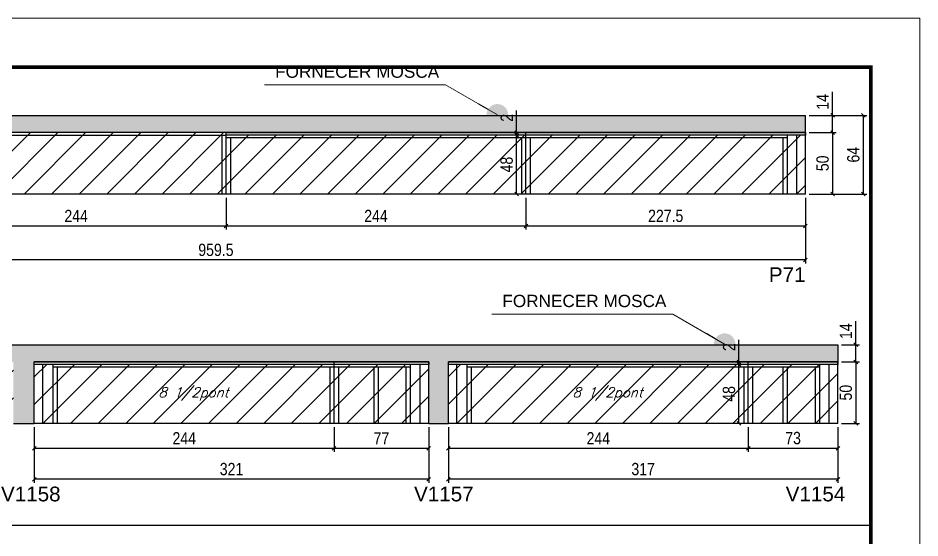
# Model space of a CAD drawing. Extents: x 3309 to 9563, y -2522 to 14608.
# Drawn here: x 4060 to 4794, y 8442 to 8865 of the extents above; entities that cross this region are included whole.
import ezdxf

# ---------------------------------------------------------------- set-up
doc = ezdxf.new("R2010")
doc.units = 0
doc.linetypes.add('DASHED', pattern=[0.75, 0.5, -0.25])
for name, color, linetype in [('5', 5, 'Continuous'), ('COTA', 241, 'Continuous'), ('Painéis', 200, 'Continuous'), ('SARR_2.2x7', 40, 'Continuous'), ('SARR_3.5x7', 81, 'Continuous'), ('texto', 7, 'Continuous')]:
    doc.layers.add(name, color=color, linetype=linetype)
for name, color, linetype, lineweight in [('CARIMBO', 255, 'Continuous', 9), ('Folhas', 255, 'Continuous', 9), ('Hachura', 251, 'Continuous', 9), ('SARRAFO DE PRESSAO', 251, 'DASHED', 9)]:
    doc.layers.add(name, color=color, linetype=linetype, lineweight=lineweight)
doc.styles.add('ARIAL', font='arial.ttf')
doc.styles.add('COTA TECNICA', font='techl___.ttf', dxfattribs={"height": 10})
doc.styles.add('Romans', font='romans.shx')
doc.styles.get("Standard").update_dxf_attribs({"font": 'arial.ttf'})
doc.dimstyles.new('3x', dxfattribs={"dimtxt": 10, "dimasz": 5, "dimexe": 7, "dimexo": 5, "dimgap": 4, "dimtad": 1, "dimdec": 4, "dimlfac": 0.333333, "dimdsep": 46, "dimtxsty": 'Standard', "dimblk": 'DOT', "dimcen": 0.09, "dimclrd": 1, "dimclre": 1, "dimclrt": 2, "dimadec": 0, "dimazin": 2, "dimtfac": 1, "dimtdec": 4, "dimtmove": 0, "dimatfit": 3, "dimldrblk": 'DOT', "dimfxl": 1, "dimtolj": 1, "dimtzin": 0, "dimlwd": 9, "dimlwe": 9, "dimarcsym": 0})
doc.dimstyles.new('PAINEL', dxfattribs={"dimtxt": 10, "dimasz": 3, "dimexe": 3, "dimexo": 3, "dimgap": 3, "dimtad": 1, "dimdec": 1, "dimzin": 12, "dimdsep": 46, "dimtxsty": 'COTA TECNICA', "dimblk1": 'OBLIQUE', "dimblk2": 'OBLIQUE', "dimsah": 1, "dimcen": 0.9, "dimclrd": 4, "dimclre": 4, "dimclrt": 240, "dimadec": 1, "dimazin": 3, "dimtfac": 1, "dimtdec": 1, "dimtmove": 0, "dimatfit": 3, "dimfxl": 1, "dimtolj": 1, "dimtzin": 12, "dimarcsym": 0})

# ---------------------------------------------------------------- blocks, each defined once
blk = doc.blocks.new('9999999999')
at = {"layer": 'Folhas'}
blk.add_lwpolyline([(98138.98, 34190.21), (99623.98, 34190.21), (99623.98, 35240.21), (98138.98, 35240.21)], close=True, dxfattribs=at)
at = {"layer": 'Folhas', "color": 30, "const_width": 3}
blk.add_lwpolyline([(98213.98, 34230.21), (99583.98, 34230.21), (99583.98, 35200.21), (98213.98, 35200.21)], close=True, dxfattribs=at)
blk = doc.blocks.new('_Oblique')
at = {"color": 0, "linetype": 'ByBlock', "lineweight": -2}
blk.add_line((-0.5, -0.5), (0.5, 0.5), dxfattribs=at)
blk = doc.blocks.new('*D707')
at = {"layer": 'COTA', "color": 4, "linetype": 'ByBlock', "lineweight": -2, "transparency": 16777216}
for p, q in [((3741.72, 8718.68), (3741.72, 8665.05)), ((4701.22, 8718.68), (4701.22, 8665.05)), ((4701.22, 8668.05), (3741.72, 8668.05))]:
    blk.add_line(p, q, dxfattribs=at)
at = {"layer": 'Defpoints', "color": 0, "linetype": 'ByBlock', "transparency": 16777216}
for p in [(3741.72, 8721.68), (4701.22, 8721.68), (3741.72, 8668.05)]:
    blk.add_point(p, dxfattribs=at)
at = {"layer": 'COTA', "color": 4, "linetype": 'ByBlock', "lineweight": -2, "transparency": 16777216, "xscale": 3, "yscale": 3, "zscale": 3, "rotation": 180}
blk.add_blockref('_Oblique', (3741.72, 8668.05), dxfattribs=at)
at = {"layer": 'COTA', "color": 4, "linetype": 'ByBlock', "lineweight": -2, "transparency": 16777216, "xscale": 3, "yscale": 3, "zscale": 3}
blk.add_blockref('_Oblique', (4701.22, 8668.05), dxfattribs=at)
at = {"layer": 'COTA', "color": 240, "linetype": 'ByBlock', "transparency": 16777216, "insert": (4221.47, 8676.19), "char_height": 10, "attachment_point": 5, "style": 'COTA TECNICA'}
blk.add_mtext('\\A1;959.5', dxfattribs=at)
blk = doc.blocks.new('*D701')
at = {"layer": 'COTA', "color": 4, "lineweight": -2, "transparency": 16777216}
for p, q in [((3985.72, 8718.68), (3985.72, 8692.76)), ((4229.72, 8718.68), (4229.72, 8692.76)), ((3985.72, 8695.76), (4229.72, 8695.76))]:
    blk.add_line(p, q, dxfattribs=at)
at = {"layer": 'Defpoints', "color": 0, "transparency": 16777216}
for p in [(3985.72, 8721.68, 0), (4229.72, 8721.68, 0), (4229.72, 8695.76)]:
    blk.add_point(p, dxfattribs=at)
at = {"layer": 'COTA', "color": 4, "lineweight": -2, "transparency": 16777216, "xscale": 3, "yscale": 3, "zscale": 3, "rotation": 180}
blk.add_blockref('_Oblique', (3985.72, 8695.76), dxfattribs=at)
at = {"layer": 'COTA', "color": 4, "lineweight": -2, "transparency": 16777216, "xscale": 3, "yscale": 3, "zscale": 3}
blk.add_blockref('_Oblique', (4229.72, 8695.76), dxfattribs=at)
at = {"layer": 'COTA', "color": 240, "transparency": 16777216, "insert": (4107.72, 8703.83), "char_height": 10, "attachment_point": 5, "style": 'COTA TECNICA'}
blk.add_mtext('\\A1;244', dxfattribs=at)
blk = doc.blocks.new('*D702')
at = {"layer": 'COTA', "color": 4, "lineweight": -2, "transparency": 16777216}
for p, q in [((4704.22, 8785.68), (4751.27, 8785.68)), ((4748.27, 8785.68), (4748.27, 8721.68)), ((4704.22, 8721.68), (4751.27, 8721.68))]:
    blk.add_line(p, q, dxfattribs=at)
at = {"layer": 'Defpoints', "color": 0, "transparency": 16777216}
for p in [(4701.22, 8785.68, 0), (4701.22, 8721.68, 0), (4748.27, 8721.68)]:
    blk.add_point(p, dxfattribs=at)
at = {"layer": 'COTA', "color": 4, "lineweight": -2, "transparency": 16777216, "xscale": 3, "yscale": 3, "zscale": 3}
for p, rotation in [((4748.27, 8785.68), 90), ((4748.27, 8721.68), 270)]:
    blk.add_blockref('_Oblique', p, dxfattribs=dict(at, rotation=rotation))
at = {"layer": 'COTA', "color": 240, "transparency": 16777216, "insert": (4740.17, 8753.68), "char_height": 10, "attachment_point": 5, "rotation": 90, "style": 'COTA TECNICA'}
blk.add_mtext('\\A1;64', dxfattribs=at)
blk = doc.blocks.new('*D708')
at = {"layer": 'COTA', "color": 4, "lineweight": -2, "transparency": 16777216}
for p, q in [((4229.72, 8718.68), (4229.72, 8692.76)), ((4473.72, 8718.68), (4473.72, 8692.76)), ((4229.72, 8695.76), (4473.72, 8695.76))]:
    blk.add_line(p, q, dxfattribs=at)
at = {"layer": 'Defpoints', "color": 0, "transparency": 16777216}
for p in [(4229.72, 8721.68, 0), (4473.72, 8721.68, 0), (4473.72, 8695.76)]:
    blk.add_point(p, dxfattribs=at)
at = {"layer": 'COTA', "color": 4, "lineweight": -2, "transparency": 16777216, "xscale": 3, "yscale": 3, "zscale": 3, "rotation": 180}
blk.add_blockref('_Oblique', (4229.72, 8695.76), dxfattribs=at)
at = {"layer": 'COTA', "color": 4, "lineweight": -2, "transparency": 16777216, "xscale": 3, "yscale": 3, "zscale": 3}
blk.add_blockref('_Oblique', (4473.72, 8695.76), dxfattribs=at)
at = {"layer": 'COTA', "color": 240, "transparency": 16777216, "insert": (4351.72, 8703.83), "char_height": 10, "attachment_point": 5, "style": 'COTA TECNICA'}
blk.add_mtext('\\A1;244', dxfattribs=at)
blk = doc.blocks.new('*D709')
at = {"layer": 'COTA', "color": 4, "lineweight": -2, "transparency": 16777216}
for p, q in [((4704.22, 8771.68), (4726.27, 8771.68)), ((4723.27, 8771.68), (4723.27, 8721.68)), ((4704.22, 8721.68), (4726.27, 8721.68))]:
    blk.add_line(p, q, dxfattribs=at)
at = {"layer": 'Defpoints', "color": 0, "transparency": 16777216}
for p in [(4701.22, 8771.68, 0), (4701.22, 8721.68, 0), (4723.27, 8721.68)]:
    blk.add_point(p, dxfattribs=at)
at = {"layer": 'COTA', "color": 4, "lineweight": -2, "transparency": 16777216, "xscale": 3, "yscale": 3, "zscale": 3}
for p, rotation in [((4723.27, 8771.68), 90), ((4723.27, 8721.68), 270)]:
    blk.add_blockref('_Oblique', p, dxfattribs=dict(at, rotation=rotation))
at = {"layer": 'COTA', "color": 240, "transparency": 16777216, "insert": (4715.16, 8746.68), "char_height": 10, "attachment_point": 5, "rotation": 90, "style": 'COTA TECNICA'}
blk.add_mtext('\\A1;50', dxfattribs=at)
blk = doc.blocks.new('*D710')
at = {"layer": 'COTA', "color": 4, "lineweight": -2, "transparency": 16777216}
for p, q in [((4723.27, 8785.68), (4723.27, 8804.79)), ((4704.22, 8785.68), (4726.27, 8785.68)), ((4723.27, 8771.68), (4723.27, 8785.68)), ((4704.22, 8771.68), (4726.27, 8771.68))]:
    blk.add_line(p, q, dxfattribs=at)
at = {"layer": 'Defpoints', "color": 0, "transparency": 16777216}
for p in [(4701.22, 8785.68, 0), (4723.27, 8785.68), (4701.22, 8771.68, 0)]:
    blk.add_point(p, dxfattribs=at)
at = {"layer": 'COTA', "color": 4, "lineweight": -2, "transparency": 16777216, "xscale": 3, "yscale": 3, "zscale": 3}
for p, rotation in [((4723.27, 8785.68), 90), ((4723.27, 8771.68), 270)]:
    blk.add_blockref('_Oblique', p, dxfattribs=dict(at, rotation=rotation))
at = {"layer": 'COTA', "color": 240, "transparency": 16777216, "insert": (4715.19, 8796.74), "char_height": 10, "attachment_point": 5, "rotation": 90, "style": 'COTA TECNICA'}
blk.add_mtext('\\A1;14', dxfattribs=at)
blk = doc.blocks.new('*D711')
at = {"layer": 'COTA', "color": 4, "lineweight": -2, "transparency": 16777216}
for p, q in [((4473.72, 8718.68), (4473.72, 8692.76)), ((4701.22, 8718.68), (4701.22, 8692.76)), ((4473.72, 8695.76), (4701.22, 8695.76))]:
    blk.add_line(p, q, dxfattribs=at)
at = {"layer": 'Defpoints', "color": 0, "transparency": 16777216}
for p in [(4473.72, 8721.68, 0), (4701.22, 8721.68, 0), (4701.22, 8695.76)]:
    blk.add_point(p, dxfattribs=at)
at = {"layer": 'COTA', "color": 4, "lineweight": -2, "transparency": 16777216, "xscale": 3, "yscale": 3, "zscale": 3, "rotation": 180}
blk.add_blockref('_Oblique', (4473.72, 8695.76), dxfattribs=at)
at = {"layer": 'COTA', "color": 4, "lineweight": -2, "transparency": 16777216, "xscale": 3, "yscale": 3, "zscale": 3}
blk.add_blockref('_Oblique', (4701.22, 8695.76), dxfattribs=at)
at = {"layer": 'COTA', "color": 240, "transparency": 16777216, "insert": (4587.47, 8703.87), "char_height": 10, "attachment_point": 5, "style": 'COTA TECNICA'}
blk.add_mtext('\\A1;227.5', dxfattribs=at)
blk = doc.blocks.new('*D715')
at = {"layer": 'COTA', "color": 4, "linetype": 'ByBlock', "lineweight": -2, "transparency": 16777216}
for p, q in [((4073.68, 8531.99), (4073.68, 8486.5)), ((4394.64, 8531.99), (4394.64, 8486.5)), ((4394.64, 8489.5), (4073.68, 8489.5))]:
    blk.add_line(p, q, dxfattribs=at)
at = {"layer": 'Defpoints', "color": 0, "linetype": 'ByBlock', "transparency": 16777216}
for p in [(4073.68, 8534.99), (4394.64, 8534.99), (4073.68, 8489.5)]:
    blk.add_point(p, dxfattribs=at)
at = {"layer": 'COTA', "color": 4, "linetype": 'ByBlock', "lineweight": -2, "transparency": 16777216, "xscale": 3, "yscale": 3, "zscale": 3, "rotation": 180}
blk.add_blockref('_Oblique', (4073.68, 8489.5), dxfattribs=at)
at = {"layer": 'COTA', "color": 4, "linetype": 'ByBlock', "lineweight": -2, "transparency": 16777216, "xscale": 3, "yscale": 3, "zscale": 3}
blk.add_blockref('_Oblique', (4394.64, 8489.5), dxfattribs=at)
at = {"layer": 'COTA', "color": 240, "linetype": 'ByBlock', "transparency": 16777216, "insert": (4234.16, 8497.72), "char_height": 10, "attachment_point": 5, "style": 'COTA TECNICA'}
blk.add_mtext('\\A1;321', dxfattribs=at)
blk = doc.blocks.new('*D716')
at = {"layer": 'COTA', "color": 4, "lineweight": -2, "transparency": 16777216}
for p, q in [((4073.68, 8531.99), (4073.68, 8511.75)), ((4317.68, 8531.99), (4317.68, 8511.75)), ((4073.68, 8514.75), (4317.68, 8514.75))]:
    blk.add_line(p, q, dxfattribs=at)
at = {"layer": 'Defpoints', "color": 0, "transparency": 16777216}
for p in [(4073.68, 8534.99), (4317.68, 8534.99), (4317.68, 8514.75)]:
    blk.add_point(p, dxfattribs=at)
at = {"layer": 'COTA', "color": 4, "lineweight": -2, "transparency": 16777216, "xscale": 3, "yscale": 3, "zscale": 3, "rotation": 180}
blk.add_blockref('_Oblique', (4073.68, 8514.75), dxfattribs=at)
at = {"layer": 'COTA', "color": 4, "lineweight": -2, "transparency": 16777216, "xscale": 3, "yscale": 3, "zscale": 3}
blk.add_blockref('_Oblique', (4317.68, 8514.75), dxfattribs=at)
at = {"layer": 'COTA', "color": 240, "transparency": 16777216, "insert": (4195.68, 8522.82), "char_height": 10, "attachment_point": 5, "style": 'COTA TECNICA'}
blk.add_mtext('\\A1;244', dxfattribs=at)
blk = doc.blocks.new('*D717')
at = {"layer": 'COTA', "color": 4, "lineweight": -2, "transparency": 16777216}
for p, q in [((4317.68, 8531.99), (4317.68, 8511.75)), ((4394.64, 8531.99), (4394.64, 8511.75)), ((4317.68, 8514.75), (4394.64, 8514.75))]:
    blk.add_line(p, q, dxfattribs=at)
at = {"layer": 'Defpoints', "color": 0, "transparency": 16777216}
for p in [(4317.68, 8534.99), (4394.64, 8534.99), (4394.64, 8514.75)]:
    blk.add_point(p, dxfattribs=at)
at = {"layer": 'COTA', "color": 4, "lineweight": -2, "transparency": 16777216, "xscale": 3, "yscale": 3, "zscale": 3, "rotation": 180}
blk.add_blockref('_Oblique', (4317.68, 8514.75), dxfattribs=at)
at = {"layer": 'COTA', "color": 4, "lineweight": -2, "transparency": 16777216, "xscale": 3, "yscale": 3, "zscale": 3}
blk.add_blockref('_Oblique', (4394.64, 8514.75), dxfattribs=at)
at = {"layer": 'COTA', "color": 240, "transparency": 16777216, "insert": (4356.16, 8522.82), "char_height": 10, "attachment_point": 5, "style": 'COTA TECNICA'}
blk.add_mtext('\\A1;77', dxfattribs=at)
blk = doc.blocks.new('*D718')
at = {"layer": 'COTA', "color": 4, "linetype": 'ByBlock', "lineweight": -2, "transparency": 16777216}
for p, q in [((4410.64, 8531.99), (4410.64, 8486.5)), ((4727.6, 8531.99), (4727.6, 8486.5)), ((4727.6, 8489.5), (4410.64, 8489.5))]:
    blk.add_line(p, q, dxfattribs=at)
at = {"layer": 'Defpoints', "color": 0, "linetype": 'ByBlock', "transparency": 16777216}
for p in [(4410.64, 8534.99), (4727.6, 8534.99), (4410.64, 8489.5)]:
    blk.add_point(p, dxfattribs=at)
at = {"layer": 'COTA', "color": 4, "linetype": 'ByBlock', "lineweight": -2, "transparency": 16777216, "xscale": 3, "yscale": 3, "zscale": 3, "rotation": 180}
blk.add_blockref('_Oblique', (4410.64, 8489.5), dxfattribs=at)
at = {"layer": 'COTA', "color": 4, "linetype": 'ByBlock', "lineweight": -2, "transparency": 16777216, "xscale": 3, "yscale": 3, "zscale": 3}
blk.add_blockref('_Oblique', (4727.6, 8489.5), dxfattribs=at)
at = {"layer": 'COTA', "color": 240, "linetype": 'ByBlock', "transparency": 16777216, "insert": (4569.12, 8497.72), "char_height": 10, "attachment_point": 5, "style": 'COTA TECNICA'}
blk.add_mtext('\\A1;317', dxfattribs=at)
blk = doc.blocks.new('*D719')
at = {"layer": 'COTA', "color": 4, "lineweight": -2, "transparency": 16777216}
for p, q in [((4410.64, 8531.99), (4410.64, 8511.75)), ((4654.64, 8531.99), (4654.64, 8511.75)), ((4410.64, 8514.75), (4654.64, 8514.75))]:
    blk.add_line(p, q, dxfattribs=at)
at = {"layer": 'Defpoints', "color": 0, "transparency": 16777216}
for p in [(4410.64, 8534.99), (4654.64, 8534.99), (4654.64, 8514.75)]:
    blk.add_point(p, dxfattribs=at)
at = {"layer": 'COTA', "color": 4, "lineweight": -2, "transparency": 16777216, "xscale": 3, "yscale": 3, "zscale": 3, "rotation": 180}
blk.add_blockref('_Oblique', (4410.64, 8514.75), dxfattribs=at)
at = {"layer": 'COTA', "color": 4, "lineweight": -2, "transparency": 16777216, "xscale": 3, "yscale": 3, "zscale": 3}
blk.add_blockref('_Oblique', (4654.64, 8514.75), dxfattribs=at)
at = {"layer": 'COTA', "color": 240, "transparency": 16777216, "insert": (4532.64, 8522.82), "char_height": 10, "attachment_point": 5, "style": 'COTA TECNICA'}
blk.add_mtext('\\A1;244', dxfattribs=at)
blk = doc.blocks.new('*D720')
at = {"layer": 'COTA', "color": 4, "lineweight": -2, "transparency": 16777216}
for p, q in [((4654.64, 8531.99), (4654.64, 8511.75)), ((4727.6, 8531.99), (4727.6, 8511.75)), ((4654.64, 8514.75), (4727.6, 8514.75))]:
    blk.add_line(p, q, dxfattribs=at)
at = {"layer": 'Defpoints', "color": 0, "transparency": 16777216}
for p in [(4654.64, 8534.99), (4727.6, 8534.99), (4727.6, 8514.75)]:
    blk.add_point(p, dxfattribs=at)
at = {"layer": 'COTA', "color": 4, "lineweight": -2, "transparency": 16777216, "xscale": 3, "yscale": 3, "zscale": 3, "rotation": 180}
blk.add_blockref('_Oblique', (4654.64, 8514.75), dxfattribs=at)
at = {"layer": 'COTA', "color": 4, "lineweight": -2, "transparency": 16777216, "xscale": 3, "yscale": 3, "zscale": 3}
blk.add_blockref('_Oblique', (4727.6, 8514.75), dxfattribs=at)
at = {"layer": 'COTA', "color": 240, "transparency": 16777216, "insert": (4691.12, 8522.97), "char_height": 10, "attachment_point": 5, "style": 'COTA TECNICA'}
blk.add_mtext('\\A1;73', dxfattribs=at)
blk = doc.blocks.new('*D721')
at = {"layer": 'COTA', "color": 4, "lineweight": -2, "transparency": 16777216}
for p, q in [((4730.6, 8584.99), (4745.19, 8584.99)), ((4742.19, 8584.99), (4742.19, 8534.99)), ((4730.6, 8534.99), (4745.19, 8534.99))]:
    blk.add_line(p, q, dxfattribs=at)
at = {"layer": 'Defpoints', "color": 0, "transparency": 16777216}
for p in [(4727.6, 8584.99, 0), (4727.6, 8534.99, 0), (4742.19, 8534.99)]:
    blk.add_point(p, dxfattribs=at)
at = {"layer": 'COTA', "color": 4, "lineweight": -2, "transparency": 16777216, "xscale": 3, "yscale": 3, "zscale": 3}
for p, rotation in [((4742.19, 8584.99), 90), ((4742.19, 8534.99), 270)]:
    blk.add_blockref('_Oblique', p, dxfattribs=dict(at, rotation=rotation))
at = {"layer": 'COTA', "color": 240, "transparency": 16777216, "insert": (4734.08, 8559.99), "char_height": 10, "attachment_point": 5, "rotation": 90, "style": 'COTA TECNICA'}
blk.add_mtext('\\A1;50', dxfattribs=at)
blk = doc.blocks.new('*D722')
at = {"layer": 'COTA', "color": 4, "lineweight": -2, "transparency": 16777216}
for p, q in [((4742.19, 8598.99), (4742.19, 8618.11)), ((4730.6, 8598.99), (4745.19, 8598.99)), ((4742.19, 8584.99), (4742.19, 8598.99)), ((4730.6, 8584.99), (4745.19, 8584.99))]:
    blk.add_line(p, q, dxfattribs=at)
at = {"layer": 'Defpoints', "color": 0, "transparency": 16777216}
for p in [(4727.6, 8598.99, 0), (4742.19, 8598.99), (4727.6, 8584.99, 0)]:
    blk.add_point(p, dxfattribs=at)
at = {"layer": 'COTA', "color": 4, "lineweight": -2, "transparency": 16777216, "xscale": 3, "yscale": 3, "zscale": 3}
for p, rotation in [((4742.19, 8598.99), 90), ((4742.19, 8584.99), 270)]:
    blk.add_blockref('_Oblique', p, dxfattribs=dict(at, rotation=rotation))
at = {"layer": 'COTA', "color": 240, "transparency": 16777216, "insert": (4734.12, 8610.05), "char_height": 10, "attachment_point": 5, "rotation": 90, "style": 'COTA TECNICA'}
blk.add_mtext('\\A1;14', dxfattribs=at)
blk = doc.blocks.new('*D703')
at = {"layer": 'COTA', "color": 4, "lineweight": -2, "transparency": 16777216}
for p, q in [((4470.72, 8769.68), (4463.14, 8769.68)), ((4466.14, 8721.68), (4466.14, 8769.68)), ((4470.72, 8721.68), (4463.14, 8721.68))]:
    blk.add_line(p, q, dxfattribs=at)
at = {"layer": 'Defpoints', "color": 0, "transparency": 16777216}
for p in [(4466.14, 8769.68), (4473.72, 8769.68, 0), (4473.72, 8721.68, 0)]:
    blk.add_point(p, dxfattribs=at)
at = {"layer": 'COTA', "color": 4, "lineweight": -2, "transparency": 16777216, "xscale": 3, "yscale": 3, "zscale": 3}
for p, rotation in [((4466.14, 8769.68), 90), ((4466.14, 8721.68), 270)]:
    blk.add_blockref('_Oblique', p, dxfattribs=dict(at, rotation=rotation))
at = {"layer": 'COTA', "color": 240, "transparency": 16777216, "insert": (4458.05, 8745.68), "char_height": 10, "attachment_point": 5, "rotation": 90, "style": 'COTA TECNICA'}
blk.add_mtext('\\A1;48', dxfattribs=at)
blk = doc.blocks.new('*D704')
at = {"layer": 'COTA', "color": 4, "lineweight": -2, "transparency": 16777216}
for p, q in [((4466.14, 8771.68), (4466.14, 8789.79)), ((4470.72, 8771.68), (4463.14, 8771.68)), ((4466.14, 8769.68), (4466.14, 8771.68)), ((4470.72, 8769.68), (4463.14, 8769.68)), ((4466.14, 8769.68), (4466.14, 8766.68))]:
    blk.add_line(p, q, dxfattribs=at)
at = {"layer": 'Defpoints', "color": 0, "transparency": 16777216}
for p in [(4466.14, 8771.68), (4473.72, 8771.68, 0), (4473.72, 8769.68, 0)]:
    blk.add_point(p, dxfattribs=at)
at = {"layer": 'COTA', "color": 4, "lineweight": -2, "transparency": 16777216, "xscale": 3, "yscale": 3, "zscale": 3}
for p, rotation in [((4466.14, 8771.68), 270), ((4466.14, 8769.68), 90)]:
    blk.add_blockref('_Oblique', p, dxfattribs=dict(at, rotation=rotation))
at = {"layer": 'COTA', "color": 240, "transparency": 16777216, "insert": (4458.14, 8783.73), "char_height": 10, "attachment_point": 5, "rotation": 90, "style": 'COTA TECNICA'}
blk.add_mtext('\\A1;2', dxfattribs=at)
blk = doc.blocks.new('_Dot')
at = {"color": 0, "linetype": 'ByBlock', "lineweight": -2}
blk.add_line((-0.5, 0), (-1, 0), dxfattribs=at)
at = {"color": 0, "linetype": 'ByBlock', "const_width": 0.5}
blk.add_lwpolyline([(-0.25, 0, 1), (0.25, 0, 1)], format="xyb", close=True, dxfattribs=at)
blk = doc.blocks.new('*D694')
at = {"layer": 'COTA', "color": 4, "lineweight": -2, "transparency": 16777216}
for p, q in [((4651.64, 8582.99), (4644.07, 8582.99)), ((4647.07, 8534.99), (4647.07, 8582.99)), ((4651.64, 8534.99), (4644.07, 8534.99))]:
    blk.add_line(p, q, dxfattribs=at)
at = {"layer": 'Defpoints', "color": 0, "transparency": 16777216}
for p in [(4647.07, 8582.99), (4654.64, 8582.99, 0), (4654.64, 8534.99, 0)]:
    blk.add_point(p, dxfattribs=at)
at = {"layer": 'COTA', "color": 4, "lineweight": -2, "transparency": 16777216, "xscale": 3, "yscale": 3, "zscale": 3}
for p, rotation in [((4647.07, 8582.99), 90), ((4647.07, 8534.99), 270)]:
    blk.add_blockref('_Oblique', p, dxfattribs=dict(at, rotation=rotation))
at = {"layer": 'COTA', "color": 240, "transparency": 16777216, "insert": (4638.97, 8558.99), "char_height": 10, "attachment_point": 5, "rotation": 90, "style": 'COTA TECNICA'}
blk.add_mtext('\\A1;48', dxfattribs=at)
blk = doc.blocks.new('*D695')
at = {"layer": 'COTA', "color": 4, "lineweight": -2, "transparency": 16777216}
for p, q in [((4647.07, 8584.99), (4647.07, 8603.1)), ((4651.64, 8584.99), (4644.07, 8584.99)), ((4651.64, 8582.99), (4644.07, 8582.99)), ((4647.07, 8582.99), (4647.07, 8584.99)), ((4647.07, 8582.99), (4647.07, 8579.99))]:
    blk.add_line(p, q, dxfattribs=at)
at = {"layer": 'Defpoints', "color": 0, "transparency": 16777216}
for p in [(4647.07, 8584.99), (4654.64, 8584.99, 0), (4654.64, 8582.99, 0)]:
    blk.add_point(p, dxfattribs=at)
at = {"layer": 'COTA', "color": 4, "lineweight": -2, "transparency": 16777216, "xscale": 3, "yscale": 3, "zscale": 3}
for p, rotation in [((4647.07, 8584.99), 270), ((4647.07, 8582.99), 90)]:
    blk.add_blockref('_Oblique', p, dxfattribs=dict(at, rotation=rotation))
at = {"layer": 'COTA', "color": 240, "transparency": 16777216, "insert": (4639.07, 8597.05), "char_height": 10, "attachment_point": 5, "rotation": 90, "style": 'COTA TECNICA'}
blk.add_mtext('\\A1;2', dxfattribs=at)

msp = doc.modelspace()

# ---------------------------------------------------------------- hatches: boundary and pattern name
at = {"layer": 'COTA'}
h = msp.add_hatch(dxfattribs=at)
h.set_pattern_fill('AR-CONC', color=256, scale=0.03)
h.set_pattern_definition([(50, (-3185.026, -4490.3298), (5.4655401, -0.4781726), [0.5715, -6.2865]), (355, (-3185.026, -4490.33), (-1.0573026, 5.7317054), [0.4572, -5.0292175]), (100.451445, (-3184.5704, -4490.3696), (4.4082374, 5.2535326), [0.4857003, -5.3427073]), (46.1842, (-3185.026, -4488.806), (8.1323712, -1.2612698), [0.85725, -9.42975]), (96.63556, (-3184.348, -4488.911), (7.122124, 7.4227837), [0.7285507, -8.0140682]), (351.18415, (-3185.026, -4488.806), (7.122124, 7.4227837), [0.685799, -7.543792]), (21, (-3184.264, -4489.1868), (4.5484317, -3.067956), [0.5715, -6.2865]), (326, (-3184.264, -4489.187), (1.8540609, 5.525639), [0.4572, -5.0292]), (71.451445, (-3183.885, -4489.4424), (6.4024926, 2.457683), [0.4857003, -5.3426981]), (37.5, (-3185.0258, -4490.3298), (0.0926581, 2.53665117), [0, -4.96824, 0, -5.1054, 0, -5.04825]), (7.5, (-3185.0258, -4490.3298), (2.00458988, 3.00541724), [0, -2.91084, 0, -4.85394, 0, -1.92405]), (327.5, (-3186.725, -4490.3298), (4.06771786, -0.17186232), [0, -1.905, 0, -5.9436, 0, -7.8867]), (317.5, (-3187.487, -4490.3298), (4.44387544, 0.7627947), [0, -2.4765, 0, -3.94716, 0, -5.6007])])
h.paths.add_polyline_path([(3741.72, 8785.68), (3741.72, 8771.68), (4701.22, 8771.68), (4701.22, 8785.68)])
h = msp.add_hatch(dxfattribs=at)
h.set_pattern_fill('AR-CONC', color=256, scale=0.03)
h.set_pattern_definition([(50, (-3, 10.078), (5.46554, -0.4781726), [0.5715, -6.2865]), (355, (-3, 10.078), (-1.0573026, 5.7317054), [0.4572, -5.0292175]), (100.451445, (-2.5445, 10.0383), (4.4082374, 5.2535326), [0.4857003, -5.3427073]), (46.1842, (-3, 11.602), (8.132371, -1.26127), [0.85725, -9.42975]), (96.63556, (-2.322, 11.497), (7.122124, 7.422784), [0.728551, -8.014068]), (351.18415, (-3, 11.602), (7.122124, 7.422784), [0.685799, -7.543792]), (21, (-2.238, 11.221), (4.5484317, -3.067956), [0.5715, -6.2865]), (326, (-2.238, 11.221), (1.854061, 5.525639), [0.4572, -5.0292]), (71.451445, (-1.859, 10.9655), (6.4024926, 2.457683), [0.4857003, -5.342698]), (37.5, (-3, 10.0781), (0.0926581, 2.53665117), [0, -4.96824, 0, -5.1054, 0, -5.04825]), (7.5, (-3, 10.078), (2.0045899, 3.00541724), [0, -2.91084, 0, -4.85394, 0, -1.92405]), (327.5, (-4.6993, 10.0781), (4.06771786, -0.1718623), [0, -1.905, 0, -5.9436, 0, -7.8867]), (317.5, (-5.4613, 10.078), (4.4438754, 0.7627947), [0, -2.4765, 0, -3.94716, 0, -5.6007])])
h.paths.add_polyline_path([(4394.64, 8534.99), (4410.64, 8534.99), (4410.64, 8584.99), (4727.6, 8584.99), (4727.6, 8598.99), (3735.72, 8598.99), (3735.72, 8584.99), (4056.68, 8584.99), (4056.68, 8534.99), (4073.68, 8534.99), (4073.68, 8584.99), (4394.64, 8584.99)])
at = {"layer": 'Hachura', "linetype": 'ByBlock'}
h = msp.add_hatch(dxfattribs=at)
h.set_pattern_fill('ANSI31', color=256, scale=5)
h.set_pattern_definition([(45, (-4768.5, -763.246), (-11.22532, 11.22532), [])])
h.paths.add_polyline_path([(3741.72, 8771.68), (3741.72, 8721.68), (3985.72, 8721.68), (3985.72, 8771.68)])
h.paths.add_polyline_path([(3985.72, 8771.68), (3985.72, 8721.68), (4229.72, 8721.68), (4229.72, 8771.68)])
h.paths.add_polyline_path([(4473.72, 8721.68), (4473.72, 8769.68), (4229.72, 8769.68), (4229.72, 8721.68)])
h.paths.add_polyline_path([(4473.72, 8769.68), (4473.72, 8721.68), (4701.22, 8721.68), (4701.22, 8769.68)])
h.paths.add_polyline_path([(4654.64, 8582.99), (4654.64, 8534.99), (4727.6, 8534.99), (4727.6, 8582.99)])
h.paths.add_polyline_path([(4410.64, 8582.99), (4410.64, 8534.99), (4654.64, 8534.99), (4654.64, 8582.99)])
h.paths.add_polyline_path([(4394.64, 8534.99), (4394.64, 8582.99), (4317.68, 8582.99), (4317.68, 8534.99)])
h.paths.add_polyline_path([(4317.68, 8534.99), (4317.68, 8582.99), (4073.68, 8582.99), (4073.68, 8534.99)])
h.paths.add_polyline_path([(4056.68, 8534.99), (4056.68, 8582.99), (3979.72, 8582.99), (3979.72, 8534.99)])
h.paths.add_polyline_path([(3979.72, 8534.99), (3979.72, 8582.99), (3735.72, 8582.99), (3735.72, 8534.99)])

# ---------------------------------------------------------------- linework, layer by layer
at = {"layer": 'COTA'}
for p, q in [((3741.72, 8785.68, 0), (4701.22, 8785.68, 0)), ((4701.22, 8771.68, 0), (4701.22, 8785.68, 0)), ((3735.72, 8598.99, 0), (4727.6, 8598.99, 0)), ((4727.6, 8598.99, 0), (4727.6, 8584.99, 0)), ((4056.68, 8534.99, 0), (4073.68, 8534.99, 0)), ((4394.64, 8534.99, 0), (4410.64, 8534.99, 0)), ((3384.37, 8452.08), (4754.37, 8452.08))]:
    msp.add_line(p, q, dxfattribs=at)
at = {"layer": 'Painéis', "linetype": 'ByBlock'}
for p, q in [((4701.22, 8771.68, 0), (3741.72, 8771.68, 0)), ((4229.72, 8721.68, 0), (4229.72, 8771.68, 0)), ((4473.72, 8721.68, 0), (4473.72, 8771.68, 0)), ((4701.22, 8721.68, 0), (4701.22, 8771.68, 0)), ((4701.22, 8721.68, 0), (3741.72, 8721.68, 0)), ((4394.64, 8584.99, 0), (4073.68, 8584.99, 0)), ((4073.68, 8534.99, 0), (4073.68, 8584.99, 0)), ((4317.68, 8534.99, 0), (4317.68, 8584.99, 0)), ((4394.64, 8534.99, 0), (4394.64, 8584.99, 0)), ((4727.6, 8584.99, 0), (4410.64, 8584.99, 0)), ((4410.64, 8534.99, 0), (4410.64, 8584.99, 0)), ((4654.64, 8534.99, 0), (4654.64, 8584.99, 0)), ((4727.6, 8534.99, 0), (4727.6, 8584.99, 0)), ((4394.64, 8534.99, 0), (4073.68, 8534.99, 0)), ((4727.6, 8534.99, 0), (4410.64, 8534.99, 0))]:
    msp.add_line(p, q, dxfattribs=at)
at = {"layer": 'Painéis', "linetype": 'ByBlock', "elevation": 0}
for points in [[(4701.22, 8769.68), (4229.72, 8769.68), (4229.72, 8771.68), (4701.22, 8771.68)], [(4394.64, 8582.99), (4073.68, 8582.99), (4073.68, 8584.99), (4394.64, 8584.99)], [(4727.6, 8582.99), (4410.64, 8582.99), (4410.64, 8584.99), (4727.6, 8584.99)]]:
    msp.add_lwpolyline(points, close=True, dxfattribs=at)
at = {"layer": 'SARR_2.2x7', "linetype": 'Continuous'}
for p, q in [((4229.72, 8769.48, 0), (3985.72, 8769.48, 0)), ((4473.72, 8767.48, 0), (4229.72, 8767.48, 0)), ((4686.22, 8767.48, 0), (4473.72, 8767.48, 0)), ((4694.22, 8721.68, 0), (4694.22, 8769.68, 0)), ((4080.68, 8534.99, 0), (4080.68, 8582.99, 0)), ((4317.68, 8580.79, 0), (4088.68, 8580.79, 0)), ((4379.64, 8580.79, 0), (4317.68, 8580.79, 0)), ((4387.64, 8534.99, 0), (4387.64, 8582.99, 0)), ((4417.64, 8534.99, 0), (4417.64, 8582.99, 0)), ((4654.64, 8580.79, 0), (4425.64, 8580.79, 0)), ((4712.6, 8580.79, 0), (4654.64, 8580.79, 0)), ((4720.6, 8534.99, 0), (4720.6, 8582.99, 0))]:
    msp.add_line(p, q, dxfattribs=at)
at = {"layer": 'SARR_3.5x7'}
for p, q in [((4226.22, 8769.48, 0), (4226.22, 8721.68, 0)), ((4233.22, 8767.48, 0), (4233.22, 8721.68, 0)), ((4470.22, 8767.48, 0), (4470.22, 8721.68, 0)), ((4477.22, 8767.48, 0), (4477.22, 8721.68, 0)), ((4682.72, 8767.48, 0), (4682.72, 8721.68, 0)), ((4686.22, 8769.68, 0), (4686.22, 8721.68, 0)), ((4088.68, 8582.99, 0), (4088.68, 8534.99, 0)), ((4092.18, 8580.79, 0), (4092.18, 8534.99, 0)), ((4314.18, 8580.79, 0), (4314.18, 8534.99, 0)), ((4321.18, 8580.79, 0), (4321.18, 8534.99, 0)), ((4349.95, 8580.79, 0), (4349.95, 8534.99, 0)), ((4353.45, 8580.79, 0), (4353.45, 8534.99, 0)), ((4376.14, 8580.79, 0), (4376.14, 8534.99, 0)), ((4379.64, 8582.99, 0), (4379.64, 8534.99, 0)), ((4425.64, 8582.99, 0), (4425.64, 8534.99, 0)), ((4429.14, 8580.79, 0), (4429.14, 8534.99, 0)), ((4651.14, 8580.79, 0), (4651.14, 8534.99, 0)), ((4658.14, 8580.79, 0), (4658.14, 8534.99, 0)), ((4682.91, 8580.79, 0), (4682.91, 8534.99, 0)), ((4686.41, 8580.79, 0), (4686.41, 8534.99, 0)), ((4709.1, 8580.79, 0), (4709.1, 8534.99, 0)), ((4712.6, 8582.99, 0), (4712.6, 8534.99, 0))]:
    msp.add_line(p, q, dxfattribs=at)

# ---------------------------------------------------------------- block references
at = {"layer": 'SARRAFO DE PRESSAO', "color": 6, "linetype": 'ByBlock'}
msp.add_blockref('9999999999', (-94829.61, -26375.22), dxfattribs=at)

# ---------------------------------------------------------------- texts
at = {"layer": '5', "linetype": 'Continuous'}
for s, rotation, p in [('P71', 0.00004, (4671.42, 8650.04, 0)), ('V1158', 359.99996, (4046.6, 8471.49, 0)), ('V1157', 359.99996, (4382.7, 8471.49, 0)), ('V1154', 359.99996, (4685.12, 8471.49, 0))]:
    msp.add_text(s, height=12, rotation=rotation, dxfattribs=at).set_placement(p)
at = {"layer": 'CARIMBO', "style": 'ARIAL'}
for p in [(4269.64, 8816.34, 0), (4454.56, 8629.65, 0)]:
    msp.add_text('FORNECER MOSCA', height=10, dxfattribs=at).set_placement(p)
at = {"layer": 'texto', "color": 2, "char_height": 8, "attachment_point": 5, "style": 'Romans'}
for insert in [(4203.18, 8558.99, 0), (4540.14, 8558.99, 0)]:
    msp.add_mtext('{\\Q19;\\C256;8 1/2pont}', dxfattribs=dict(at, insert=insert))

# ---------------------------------------------------------------- dimensions: what is measured, and where the dimension line sits
at = {"layer": 'COTA'}
for base, p1, p2, picture, middle in [((4723.27, 8785.68), (4701.22, 8771.68, 0), (4701.22, 8785.68, 0), '*D710', (4715.19, 8796.74)), ((4466.14, 8771.68), (4473.72, 8769.68, 0), (4473.72, 8771.68, 0), '*D704', (4458.14, 8783.73)), ((4748.27, 8721.68), (4701.22, 8785.68, 0), (4701.22, 8721.68, 0), '*D702', (4740.17, 8753.68)), ((4466.14, 8769.68), (4473.72, 8721.68, 0), (4473.72, 8769.68, 0), '*D703', (4458.05, 8745.68)), ((4723.27, 8721.68), (4701.22, 8771.68, 0), (4701.22, 8721.68, 0), '*D709', (4715.16, 8746.68)), ((4742.19, 8598.99), (4727.6, 8584.99, 0), (4727.6, 8598.99, 0), '*D722', (4734.12, 8610.05)), ((4647.07, 8584.99), (4654.64, 8582.99, 0), (4654.64, 8584.99, 0), '*D695', (4639.07, 8597.05)), ((4647.07, 8582.99), (4654.64, 8534.99, 0), (4654.64, 8582.99, 0), '*D694', (4638.97, 8558.99)), ((4742.19, 8534.99), (4727.6, 8584.99, 0), (4727.6, 8534.99, 0), '*D721', (4734.08, 8559.99))]:
    dim = msp.add_linear_dim(base=base, p1=p1, p2=p2, angle=90, dimstyle='PAINEL', dxfattribs=at)
    dim.commit()
    dim.dimension.update_dxf_attribs({"geometry": picture, "text_midpoint": middle})
at = {"layer": 'COTA', "linetype": 'ByBlock'}
for base, p1, p2, picture, middle in [((3741.72, 8668.05, 0), (4701.22, 8721.68, 0), (3741.72, 8721.68, 0), '*D707', (4221.47, 8676.19, 0)), ((4073.68, 8489.5, 0), (4394.64, 8534.99, 0), (4073.68, 8534.99, 0), '*D715', (4234.16, 8497.72, 0)), ((4410.64, 8489.5, 0), (4727.6, 8534.99, 0), (4410.64, 8534.99, 0), '*D718', (4569.12, 8497.72, 0))]:
    dim = msp.add_linear_dim(base=base, p1=p1, p2=p2, angle=180, dimstyle='PAINEL', dxfattribs=at)
    dim.commit()
    dim.dimension.update_dxf_attribs({"geometry": picture, "text_midpoint": middle})
at = {"layer": 'COTA'}
for base, p1, p2, picture, middle in [((4229.72, 8695.76), (3985.72, 8721.68, 0), (4229.72, 8721.68, 0), '*D701', (4107.72, 8703.83)), ((4473.72, 8695.76), (4229.72, 8721.68, 0), (4473.72, 8721.68, 0), '*D708', (4351.72, 8703.83)), ((4701.22, 8695.76), (4473.72, 8721.68, 0), (4701.22, 8721.68, 0), '*D711', (4587.47, 8703.87)), ((4317.68, 8514.75, 0), (4073.68, 8534.99, 0), (4317.68, 8534.99, 0), '*D716', (4195.68, 8522.82, 0)), ((4654.64, 8514.75, 0), (4410.64, 8534.99, 0), (4654.64, 8534.99, 0), '*D719', (4532.64, 8522.82, 0))]:
    dim = msp.add_linear_dim(base=base, p1=p1, p2=p2, dimstyle='PAINEL', dxfattribs=at)
    dim.commit()
    dim.dimension.update_dxf_attribs({"geometry": picture, "text_midpoint": middle})
for base, p1, p2, picture, middle in [((4394.64, 8514.75, 0), (4317.68, 8534.99, 0), (4394.64, 8534.99, 0), '*D717', (4356.16, 8522.82, 0)), ((4727.6, 8514.75, 0), (4654.64, 8534.99, 0), (4727.6, 8534.99, 0), '*D720', (4691.12, 8522.97, 0))]:
    dim = msp.add_linear_dim(base=base, p1=p1, p2=p2, dimstyle='PAINEL', override={"dimtmove": 1}, dxfattribs=at)
    dim.commit()
    dim.dimension.update_dxf_attribs({"geometry": picture, "text_midpoint": middle})

# ---------------------------------------------------------------- leaders
at = {"layer": 'Hachura'}
for points in [[(4450.5, 8786.18, 0), (4408.38, 8810.61, 0), (4260.94, 8810.61, 0)], [(4635.42, 8599.5, 0), (4593.3, 8623.93, 0), (4445.86, 8623.93, 0)]]:
    msp.add_leader(points, dimstyle='3x', override={"dimasz": 17.5, "dimgap": 4, "dimtad": 0}, dxfattribs=at)

doc.saveas('drawing.dxf')
